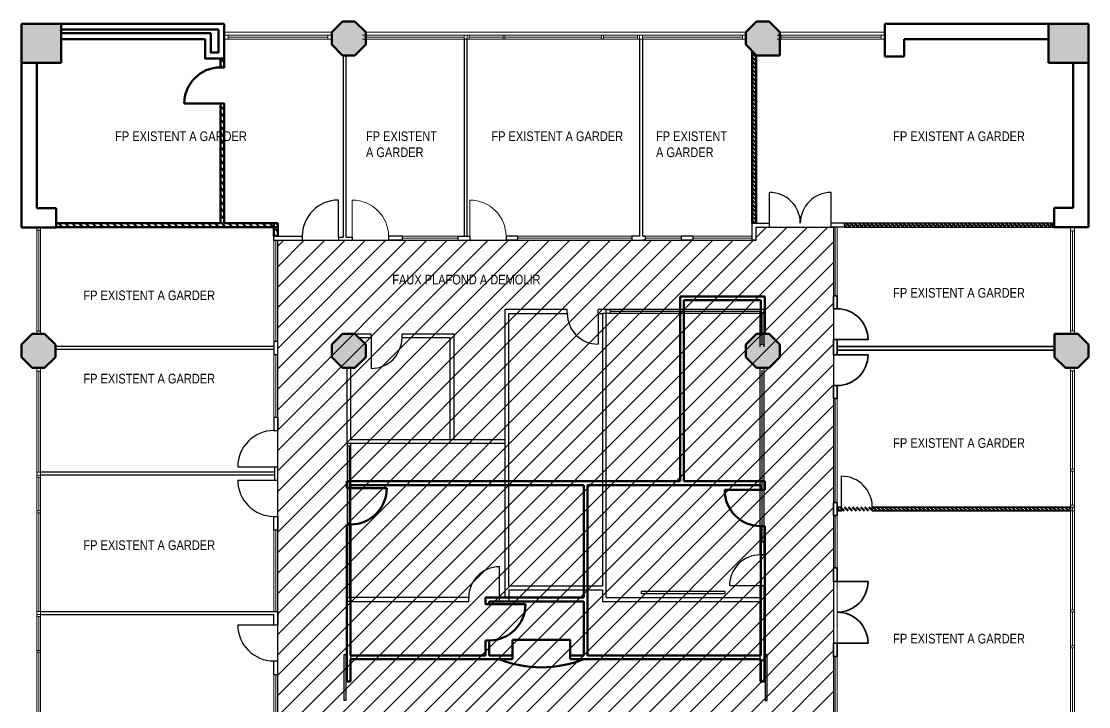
# Model space of a CAD drawing. Header units: millimetres. Extents: x 253 to 682, y -1208 to -847.
# Drawn here: x 324.19 to 351.91, y -953.83 to -936.04 of the extents above; entities that cross this region are included whole.
import ezdxf

# ---------------------------------------------------------------- set-up
doc = ezdxf.new("R2010")
doc.units = ezdxf.units.MM
doc.header["$LTSCALE"] = 10
doc.header["$MEASUREMENT"] = 0
doc.layers.add('a construire', color=7, linetype='Continuous', true_color=0xe60000)
doc.layers.add('a demolir', color=7, linetype='Continuous', true_color=0xfcb91d)
for name, color, linetype, lineweight in [('faux  plafond', 143, 'Continuous', 9), ('men-porte', 30, 'Continuous', 5), ('Men_porte', 30, 'Continuous', 5), ('MUR', 5, 'Continuous', 50)]:
    doc.layers.add(name, color=color, linetype=linetype, lineweight=lineweight)
doc.layers.add('hachures++', color=7, linetype='Continuous', lineweight=5, true_color=0xa8a8a8)
doc.styles.add('nouveau cartouche', font='ARIALN.TTF')
pattern_1 = [(315, (290704.83289, 332835.75672), (0.053033008589, 0.053033008589), [])]
pattern_2 = [(315, (332835.75672, -290754.83289), (0.08838834765, 0.08838834765), [])]

msp = doc.modelspace()

# ---------------------------------------------------------------- hatches: boundary and pattern name
at = {"layer": 'a demolir', "lineweight": 50, "ltscale": 3}
h = msp.add_hatch(dxfattribs=at)
h.set_pattern_fill('ANSI31', color=256, scale=0.6, angle=-90)
h.set_pattern_definition([(315, (332835.53172, -290754.83289), (0.053033008589, 0.053033008589), [])])
edge = h.paths.add_edge_path()
edge.add_line((343.174, -936.814), (343.174, -941.282))
edge.add_line((343.174, -941.282), (343.274, -941.282))
edge.add_line((343.274, -941.282), (343.274, -936.926))
h = msp.add_hatch(dxfattribs=at)
h.set_pattern_fill('ANSI31', color=256, angle=-90)
h.set_pattern_definition(pattern_2)
h.paths.add_polyline_path([(329.462, -937.002), (329.462, -937.238), (329.362, -937.238), (329.362, -937.002)])
h = msp.add_hatch(dxfattribs=at)
h.set_pattern_fill('ANSI31', color=256, angle=-90)
h.set_pattern_definition(pattern_2)
edge = h.paths.add_edge_path()
edge.add_line((325.092, -941.382), (330.752, -941.382))
edge.add_line((330.752, -941.382), (330.752, -941.622))
edge.add_line((330.752, -941.622), (330.852, -941.622))
edge.add_line((330.852, -941.622), (330.852, -941.282))
edge.add_line((330.852, -941.282), (329.462, -941.282))
edge.add_line((329.462, -941.282), (329.462, -938.178))
edge.add_line((329.462, -938.178), (329.362, -938.178))
edge.add_line((329.362, -938.178), (329.362, -941.282))
edge.add_line((329.362, -941.282), (325.092, -941.282))
h = msp.add_hatch(dxfattribs=at)
h.set_pattern_fill('ANSI31', color=256, scale=0.6, angle=270)
h.set_pattern_definition(pattern_1)
h.paths.add_polyline_path([(351.012, -941.382), (351.012, -941.282), (345.573, -941.282), (345.573, -941.382)])
at = {"layer": 'a demolir', "ltscale": 0.02}
h = msp.add_hatch(dxfattribs=at)
h.set_pattern_fill('ANSI31', color=256, scale=3)
h.set_pattern_definition([(45, (290654.8329, 332835.75672), (-0.26516504294, 0.26516504294), [])])
h.paths.add_polyline_path([(330.852, -941.722), (343.273, -941.722), (343.273, -941.382), (345.282, -941.382), (345.282, -962.128), (343.932, -962.128), (343.932, -954.955), (343.343, -954.955), (343.096, -955.202), (333.107, -955.202), (332.867, -954.955), (332.252, -954.955), (332.252, -962.128), (330.852, -962.128)])
at = {"layer": 'a demolir', "lineweight": 50, "ltscale": 3}
h = msp.add_hatch(dxfattribs=at)
h.set_pattern_fill('ANSI31', color=256, scale=0.6, angle=270)
h.set_pattern_definition(pattern_1)
edge = h.paths.add_edge_path()
edge.add_line((351.442, -948.652), (345.382, -948.652))
edge.add_line((345.382, -948.652), (345.382, -948.752))
edge.add_line((345.382, -948.752), (351.442, -948.752))
at = {"layer": 'hachures++'}
h = msp.add_hatch(color=256, dxfattribs=at)
h.dxf.hatch_style = 1
h.paths.add_polyline_path([(324.192, -936.102), (324.192, -937.122), (325.222, -937.122), (325.222, -936.102)])
h = msp.add_hatch(color=256, dxfattribs=at)
h.dxf.hatch_style = 1
h.paths.add_polyline_path([(333.137, -936.321), (332.857, -936.041), (332.532, -936.041), (332.252, -936.321), (332.252, -936.646), (332.532, -936.926), (332.857, -936.926), (333.137, -936.646)])
h = msp.add_hatch(color=256, dxfattribs=at)
h.dxf.hatch_style = 1
h.paths.add_polyline_path([(343.892, -936.321), (343.612, -936.041), (343.287, -936.041), (343.007, -936.321), (343.007, -936.646), (343.287, -936.926), (343.612, -936.926), (343.892, -936.926)])
h = msp.add_hatch(color=256, dxfattribs=at)
h.dxf.hatch_style = 1
h.paths.add_polyline_path([(351.912, -937.122), (351.912, -936.102), (350.872, -936.102), (350.872, -937.122)])
h = msp.add_hatch(color=256, dxfattribs=at)
h.dxf.hatch_style = 1
h.paths.add_polyline_path([(325.077, -944.432), (324.797, -944.152), (324.472, -944.152), (324.192, -944.432), (324.192, -944.757), (324.472, -945.037), (324.797, -945.037), (325.077, -944.757)])
h = msp.add_hatch(color=256, dxfattribs=at)
h.dxf.hatch_style = 1
h.paths.add_polyline_path([(333.137, -944.432), (332.857, -944.152), (332.532, -944.152), (332.252, -944.432), (332.252, -944.757), (332.532, -945.037), (332.857, -945.037), (333.137, -944.757)])
h = msp.add_hatch(color=256, dxfattribs=at)
h.dxf.hatch_style = 1
h.paths.add_polyline_path([(343.892, -944.432), (343.612, -944.152), (343.287, -944.152), (343.007, -944.432), (343.007, -944.757), (343.287, -945.037), (343.612, -945.037), (343.892, -944.757)])
h = msp.add_hatch(color=256, dxfattribs=at)
h.dxf.hatch_style = 1
h.paths.add_polyline_path([(351.912, -944.432), (351.632, -944.152), (351.307, -944.152), (351.027, -944.152), (351.027, -944.757), (351.307, -945.037), (351.632, -945.037), (351.912, -944.757)])

# ---------------------------------------------------------------- linework, layer by layer
at = {"layer": 'a construire', "ltscale": 2}
for p, q in [((343.482, -943.522), (339.382, -943.522)), ((343.382, -944.492), (343.382, -943.522)), ((343.482, -944.492), (343.482, -943.522)), ((343.482, -943.622), (339.382, -943.622)), ((343.382, -949.804), (343.382, -945.037)), ((343.432, -949.554), (343.432, -945.094)), ((343.482, -949.804), (343.482, -945.037)), ((332.752, -951.002), (332.752, -947.002)), ((336.61, -951.002), (336.61, -950.202))]:
    msp.add_line(p, q, dxfattribs=at)
at = {"layer": 'a construire', "lineweight": 30, "ltscale": 2}
for p, q in [((336.852, -950.702), (336.852, -943.622)), ((336.852, -943.622), (338.37, -943.622)), ((339.17, -943.622), (339.282, -943.622)), ((339.282, -943.622), (339.282, -950.702)), ((332.857, -944.152), (333.279, -944.152)), ((332.957, -944.252), (333.279, -944.252)), ((334.079, -944.152), (335.422, -944.152)), ((334.079, -944.252), (335.322, -944.252)), ((335.322, -944.252), (335.322, -946.902)), ((335.422, -944.152), (335.422, -946.902)), ((339.282, -950.702), (336.852, -950.702)), ((335.81, -951.002), (332.752, -951.002)), ((336.852, -950.802), (339.282, -950.802)), ((336.852, -950.802), (336.852, -951.102)), ((339.282, -950.802), (339.282, -951.102)), ((339.382, -951.002), (343.382, -951.002)), ((332.752, -951.102), (335.81, -951.102)), ((336.61, -951.102), (336.852, -951.102)), ((339.282, -951.102), (343.382, -951.102))]:
    msp.add_line(p, q, dxfattribs=at)
at = {"layer": 'a construire', "lineweight": 35, "ltscale": 2}
for p, q in [((345.382, -948.652), (345.493, -948.652)), ((346.293, -948.652), (351.442, -948.652)), ((346.293, -948.752), (351.442, -948.752))]:
    msp.add_line(p, q, dxfattribs=at)
at = {"layer": 'a construire', "lineweight": 30, "ltscale": 3}
for p, q in [((343.382, -953.178), (343.382, -951.002)), ((343.482, -953.178), (343.482, -951.002)), ((332.652, -953.178), (332.652, -951.102)), ((332.752, -953.178), (332.752, -951.102)), ((332.752, -953.178), (332.652, -953.178)), ((343.382, -953.178), (343.482, -953.178))]:
    msp.add_line(p, q, dxfattribs=at)
at = {"layer": 'a construire', "lineweight": 30, "ltscale": 2}
msp.add_lwpolyline([(345.573, -941.382), (351.012, -941.382), (351.012, -941.282), (345.573, -941.282)], close=True, dxfattribs=at)
for points in [[(338.37, -943.522), (336.752, -943.522), (336.752, -951.002), (336.61, -951.002)], [(338.37, -943.622), (338.37, -943.522)], [(339.17, -943.622), (339.17, -943.522)], [(339.382, -951.002), (339.382, -943.522), (339.17, -943.522)], [(339.382, -943.622), (339.282, -943.622)], [(333.279, -944.252), (333.279, -944.152)], [(334.079, -944.252), (334.079, -944.152)], [(336.752, -947.002), (332.652, -947.002), (332.652, -945.037)], [(336.752, -946.902), (332.752, -946.902), (332.752, -945.037)], [(335.81, -951.102), (335.81, -951.002)], [(336.61, -951.102), (336.61, -951.002)]]:
    msp.add_lwpolyline(points, dxfattribs=at)
at = {"layer": 'a construire', "ltscale": 2}
for points in [[(339.382, -943.622), (339.382, -943.522), (339.482, -943.522), (339.482, -943.622)], [(340.292, -950.847), (340.292, -950.896), (342.472, -950.896), (342.472, -950.847)], [(332.622, -952.478), (332.622, -953.678), (332.572, -953.678), (332.572, -952.478)], [(343.512, -952.478), (343.512, -953.678), (343.562, -953.678), (343.562, -952.478)]]:
    msp.add_lwpolyline(points, close=True, dxfattribs=at)
for points in [[(343.382, -943.572), (339.482, -943.572)], [(339.17, -943.622), (339.17, -944.422)], [(343.432, -944.428), (343.432, -943.622)], [(333.279, -944.252), (333.279, -945.052)], [(332.652, -947.002), (332.652, -951.002)], [(332.702, -947.059), (332.702, -951.002)], [(345.493, -948.652), (345.493, -947.852)], [(343.382, -950.694), (342.582, -950.694)]]:
    msp.add_lwpolyline(points, dxfattribs=at)
at = {"layer": 'a construire', "ltscale": 3}
msp.add_lwpolyline([(332.652, -947.059), (332.752, -947.059)], dxfattribs=at)
at = {"layer": 'a construire', "lineweight": 35, "ltscale": 2}
msp.add_lwpolyline([(345.382, -948.752), (345.493, -948.752), (345.493, -948.652), (345.382, -948.652)], close=True, dxfattribs=at)
for points in [[(346.293, -948.652), (346.293, -948.752)], [(351.442, -948.652), (351.442, -948.752)], [(343.382, -949.554), (343.482, -949.554)], [(343.382, -949.554), (343.382, -949.894)], [(343.482, -949.554), (343.482, -949.894)], [(343.382, -949.894), (343.482, -949.894)], [(343.382, -950.694), (343.482, -950.694)], [(343.382, -950.694), (343.482, -950.694)], [(343.382, -951.002), (343.382, -950.694)], [(343.482, -950.694), (343.482, -951.002)]]:
    msp.add_lwpolyline(points, dxfattribs=at)
at = {"layer": 'a construire', "ltscale": 3}
msp.add_lwpolyline([(332.752, -951.002), (332.752, -951.102), (332.652, -951.102), (332.652, -951.002)], close=True, dxfattribs=at)
at = {"layer": 'a construire', "ltscale": 2}
for centre, start, end in [((339.17, -943.622), 180, 270), ((333.279, -944.252), 270, 0), ((345.493, -948.652), 0, 90), ((343.382, -950.694), 90, 180), ((336.61, -951.002), 90, 180)]:
    msp.add_arc(centre, 0.8, start, end, dxfattribs=at)
at = {"layer": 'a demolir', "lineweight": 50, "ltscale": 3}
for p, q in [((328.422, -938.178), (329.362, -938.178)), ((341.299, -947.982), (341.299, -943.182)), ((341.299, -943.182), (343.499, -943.182)), ((343.399, -943.282), (341.399, -943.282)), ((341.399, -943.282), (341.399, -947.982)), ((343.399, -944.152), (343.399, -943.282)), ((343.499, -943.182), (343.499, -944.152)), ((332.643, -947.982), (341.299, -947.982)), ((332.643, -948.162), (332.643, -947.982)), ((341.399, -947.982), (343.499, -947.982)), ((343.499, -947.982), (343.499, -948.082)), ((332.743, -948.162), (332.643, -948.162)), ((332.743, -948.082), (338.799, -948.082)), ((332.743, -948.162), (332.743, -948.082)), ((332.743, -948.162), (333.683, -948.162)), ((338.799, -951.002), (338.799, -948.082)), ((338.899, -948.082), (341.299, -948.082)), ((338.899, -952.502), (338.899, -948.082)), ((343.399, -948.082), (341.299, -948.082)), ((343.499, -948.208), (342.459, -948.208)), ((343.399, -948.208), (343.399, -948.082)), ((343.499, -948.208), (343.499, -948.082)), ((332.643, -953.178), (332.643, -949.102)), ((332.743, -949.102), (332.643, -949.102)), ((332.743, -952.502), (332.743, -949.102)), ((343.399, -952.502), (343.399, -949.148)), ((343.399, -949.148), (343.499, -949.148)), ((343.499, -953.178), (343.499, -949.148)), ((336.243, -951.002), (338.799, -951.002)), ((336.243, -951.175), (336.243, -951.002)), ((336.343, -951.175), (336.243, -951.175)), ((336.343, -951.102), (338.799, -951.102)), ((336.343, -951.175), (336.343, -951.102)), ((336.343, -951.175), (337.283, -951.175)), ((338.799, -952.502), (338.799, -951.102)), ((336.243, -952.502), (336.243, -952.115)), ((336.343, -952.115), (336.243, -952.115)), ((336.343, -952.502), (336.343, -952.115)), ((336.949, -952.102), (336.949, -952.602)), ((338.449, -952.102), (336.949, -952.102)), ((338.449, -952.602), (338.449, -952.102)), ((332.743, -952.502), (336.243, -952.502)), ((332.743, -952.602), (336.949, -952.602)), ((332.743, -953.178), (332.743, -952.602)), ((336.343, -952.502), (336.949, -952.502)), ((336.599, -952.602), (336.949, -952.602)), ((338.449, -952.502), (338.799, -952.502)), ((338.449, -952.602), (343.399, -952.602)), ((338.899, -952.502), (343.399, -952.502)), ((343.399, -953.178), (343.399, -952.602)), ((332.643, -953.178), (332.743, -953.178)), ((343.399, -953.178), (343.499, -953.178))]:
    msp.add_line(p, q, dxfattribs=at)
for points in [[(343.174, -936.814), (343.174, -941.282)], [(343.274, -941.282), (343.274, -936.926)], [(329.462, -941.282), (329.462, -938.178), (329.362, -938.178), (329.362, -941.282)], [(325.092, -941.282), (329.362, -941.282)], [(329.462, -941.282), (330.852, -941.282), (330.852, -941.382), (325.092, -941.382)], [(330.752, -941.622), (330.752, -941.282), (330.852, -941.282), (330.852, -941.622)]]:
    msp.add_lwpolyline(points, dxfattribs=at)
msp.add_lwpolyline([(329.462, -937.002), (329.462, -937.238), (329.362, -937.238), (329.362, -937.002)], close=True, dxfattribs=at)
at = {"layer": 'a demolir', "ltscale": 0.02}
msp.add_lwpolyline([(330.852, -941.722), (343.273, -941.722), (343.273, -941.382), (345.282, -941.382), (345.282, -962.128), (343.932, -962.128), (343.932, -954.955), (343.343, -954.955), (343.096, -955.202), (333.107, -955.202), (332.867, -954.955), (332.252, -954.955), (332.252, -962.128), (330.852, -962.128)], close=True, dxfattribs=at)
at = {"layer": 'a demolir', "lineweight": 50, "ltscale": 3}
for centre, radius, start, end in [((329.362, -938.178), 0.94, 90, 180), ((332.743, -948.162), 0.94, 270, 0), ((343.399, -948.208), 0.94, 180, 270), ((336.343, -951.175), 0.94, 270, 0), ((337.699, -949.857), 2.956, 248.1572, 291.8428)]:
    msp.add_arc(centre, radius, start, end, dxfattribs=at)
at = {"layer": 'faux  plafond', "lineweight": 30, "ltscale": 2}
msp.add_line((345.382, -948.752), (345.493, -948.752), dxfattribs=at)
msp.add_lwpolyline([(345.493, -948.652), (345.493, -948.752)], dxfattribs=at)
at = {"layer": 'hachures++', "ltscale": 3}
for points in [[(345.282, -945.496), (345.282, -944.696)], [(345.382, -952.182), (345.382, -950.582)]]:
    msp.add_lwpolyline(points, dxfattribs=at)
at = {"layer": 'men-porte', "lineweight": 30, "ltscale": 3}
for p, q in [((335.692, -936.502), (335.692, -941.622)), ((335.772, -941.622), (335.772, -936.502)), ((340.242, -936.502), (340.242, -941.622)), ((340.322, -936.502), (340.322, -941.622)), ((332.552, -936.926), (332.552, -941.642)), ((332.632, -941.642), (332.632, -936.926)), ((343.623, -941.282), (343.623, -940.482)), ((345.223, -941.382), (345.223, -940.482)), ((332.425, -941.642), (332.425, -940.682)), ((343.623, -941.382), (343.623, -941.282)), ((345.573, -941.382), (345.573, -941.282)), ((330.752, -941.622), (331.485, -941.622)), ((335.54, -941.622), (335.84, -941.622)), ((335.54, -941.722), (335.54, -941.622)), ((336.78, -941.622), (336.78, -941.722)), ((337.08, -941.622), (337.08, -941.722)), ((341.33, -941.622), (341.33, -941.722)), ((341.63, -941.622), (341.63, -941.722)), ((330.752, -941.722), (331.485, -941.722)), ((335.772, -941.722), (335.84, -941.722)), ((330.752, -946.314), (330.852, -946.314)), ((330.752, -946.664), (330.852, -946.664)), ((329.812, -947.604), (330.852, -947.604)), ((330.772, -947.954), (330.772, -947.604)), ((330.852, -947.954), (330.852, -947.604)), ((329.812, -947.954), (330.852, -947.954)), ((330.752, -948.894), (330.852, -948.894)), ((330.752, -949.244), (330.852, -949.244)), ((324.692, -951.362), (330.852, -951.362)), ((324.692, -951.442), (330.752, -951.442)), ((330.752, -951.708), (330.752, -951.442)), ((329.812, -951.708), (330.852, -951.708)), ((330.752, -952.648), (330.852, -952.648)), ((330.752, -952.998), (330.852, -952.998))]:
    msp.add_line(p, q, dxfattribs=at)
at = {"layer": 'men-porte', "ltscale": 3}
for p, q in [((330.802, -944.344), (330.802, -941.722)), ((330.852, -944.344), (330.852, -941.722))]:
    msp.add_line(p, q, dxfattribs=at)
for points in [[(332.252, -936.321), (329.462, -936.321)], [(343.007, -936.321), (333.137, -936.321)], [(335.692, -936.502), (335.692, -936.402)], [(335.772, -936.502), (335.772, -936.402)], [(339.262, -936.502), (339.262, -936.402)], [(350.965, -941.282), (350.965, -941.382)], [(324.592, -944.152), (324.592, -941.392)], [(324.642, -944.086), (324.642, -941.462)], [(324.692, -944.152), (324.692, -941.392)], [(324.592, -947.742), (324.592, -954.955)], [(324.692, -947.742), (324.692, -954.955)], [(324.692, -951.362), (324.592, -951.362)]]:
    msp.add_lwpolyline(points, dxfattribs=at)
at = {"layer": 'men-porte', "lineweight": 30, "ltscale": 3}
for points in [[(335.772, -936.502), (335.692, -936.502)], [(343.173, -941.722), (343.173, -941.282), (343.623, -941.282)], [(345.573, -941.282), (345.223, -941.282)], [(330.752, -941.722), (330.752, -941.622)], [(331.485, -941.622), (331.485, -941.722)], [(332.425, -941.642), (332.552, -941.642)], [(332.425, -941.642), (332.425, -941.722)], [(332.632, -941.642), (332.788, -941.642)], [(332.788, -941.642), (332.788, -941.722)], [(333.728, -941.622), (333.728, -941.722)], [(334.078, -941.622), (333.728, -941.622)], [(334.078, -941.622), (334.078, -941.722)], [(335.84, -941.622), (335.84, -941.722)], [(337.08, -941.622), (336.78, -941.622)], [(340.242, -941.622), (340.05, -941.622), (340.05, -941.722), (340.322, -941.722)], [(340.39, -941.622), (340.322, -941.622)], [(340.39, -941.622), (340.39, -941.722), (340.322, -941.722)], [(341.63, -941.622), (341.33, -941.622)], [(343.273, -941.722), (343.273, -941.382), (343.623, -941.382)], [(345.573, -941.382), (345.223, -941.382)], [(332.425, -941.722), (332.788, -941.722)], [(334.078, -941.722), (333.728, -941.722)], [(335.54, -941.722), (335.772, -941.722)], [(337.08, -941.722), (336.78, -941.722)], [(341.63, -941.722), (341.33, -941.722)], [(343.273, -941.722), (343.173, -941.722)], [(330.752, -944.344), (330.852, -944.344)], [(330.752, -944.344), (330.752, -944.694)], [(330.852, -944.694), (330.852, -944.344)], [(330.752, -944.482), (325.077, -944.482)], [(330.752, -944.562), (325.077, -944.562)], [(330.752, -944.694), (330.852, -944.694)], [(330.752, -946.314), (330.752, -946.664)], [(330.852, -946.314), (330.852, -946.664)], [(330.772, -947.742), (324.692, -947.742)], [(330.772, -947.822), (324.692, -947.822)], [(330.752, -949.244), (330.752, -948.894)], [(330.852, -948.894), (330.852, -949.244)], [(330.852, -951.362), (330.852, -951.708)], [(330.752, -952.998), (330.752, -952.648)], [(330.852, -952.998), (330.852, -952.648)]]:
    msp.add_lwpolyline(points, dxfattribs=at)
at = {"layer": 'men-porte', "ltscale": 3}
msp.add_lwpolyline([(340.322, -936.502), (340.322, -936.402), (340.242, -936.402), (340.242, -936.502)], close=True, dxfattribs=at)
at = {"layer": 'men-porte', "lineweight": 30, "ltscale": 3}
for centre, radius, start, end in [((343.623, -941.282), 0.8, 360, 90), ((345.223, -941.282), 0.8, 90, 180), ((332.425, -941.622), 0.94, 90, 180), ((330.752, -947.604), 0.94, 90, 180), ((330.752, -947.954), 0.94, 180, 270), ((330.752, -951.708), 0.94, 180, 270)]:
    msp.add_arc(centre, radius, start, end, dxfattribs=at)
at = {"layer": 'Men_porte'}
for p, q in [((329.462, -936.402), (332.252, -936.402)), ((329.462, -936.502), (332.252, -936.502)), ((329.562, -936.452), (332.152, -936.452)), ((333.052, -936.402), (343.007, -936.402)), ((333.052, -936.502), (335.692, -936.502)), ((333.152, -936.452), (335.692, -936.452)), ((335.772, -936.502), (340.242, -936.502)), ((336.702, -936.452), (335.822, -936.452)), ((336.702, -936.452), (336.289, -936.452)), ((336.752, -936.452), (339.262, -936.452)), ((340.192, -936.452), (339.312, -936.452)), ((340.192, -936.452), (339.779, -936.452)), ((340.322, -936.452), (342.922, -936.452)), ((340.322, -936.502), (343.007, -936.502)), ((343.822, -936.402), (346.622, -936.402)), ((343.822, -936.502), (346.622, -936.502)), ((343.922, -936.452), (346.522, -936.452)), ((351.442, -941.382), (351.442, -944.172)), ((351.492, -941.482), (351.492, -944.072)), ((351.542, -941.382), (351.542, -944.172)), ((324.592, -945.037), (324.592, -947.742)), ((324.642, -945.123), (324.642, -947.742)), ((324.692, -945.037), (324.692, -947.742)), ((351.442, -945.012), (351.442, -948.652)), ((351.492, -945.112), (351.492, -947.672)), ((351.542, -945.012), (351.542, -948.552)), ((351.492, -947.722), (351.492, -948.602)), ((324.642, -947.872), (324.642, -948.284)), ((324.642, -947.872), (324.642, -948.752)), ((351.542, -948.552), (351.542, -954.972)), ((324.642, -948.802), (324.642, -951.362)), ((351.442, -948.652), (351.442, -954.972)), ((351.492, -948.652), (351.492, -951.322)), ((324.642, -951.492), (324.642, -951.904)), ((324.642, -951.492), (324.642, -952.372)), ((351.492, -951.372), (351.492, -952.252)), ((324.642, -952.422), (324.642, -954.872)), ((351.492, -952.302), (351.492, -954.892))]:
    msp.add_line(p, q, dxfattribs=at)
at = {"layer": 'Men_porte', "ltscale": 2}
for p, q in [((329.562, -936.502), (329.562, -936.402)), ((332.152, -936.502), (332.152, -936.402)), ((333.152, -936.502), (333.152, -936.402)), ((342.922, -936.502), (342.922, -936.402)), ((343.922, -936.502), (343.922, -936.402)), ((346.522, -936.502), (346.522, -936.402)), ((332.788, -941.642), (332.788, -940.682)), ((335.84, -941.622), (335.84, -940.682)), ((345.573, -941.282), (351.012, -941.282)), ((345.573, -941.332), (350.965, -941.332)), ((324.592, -941.462), (324.692, -941.462)), ((334.078, -941.622), (335.54, -941.622)), ((337.08, -941.622), (340.05, -941.622)), ((341.63, -941.622), (343.173, -941.622)), ((345.282, -943.165), (345.282, -941.382)), ((345.332, -943.165), (345.332, -941.382)), ((345.382, -943.165), (345.382, -941.382)), ((345.573, -941.382), (351.012, -941.382)), ((351.442, -941.482), (351.542, -941.482)), ((330.752, -944.344), (330.752, -941.722)), ((334.078, -941.672), (335.54, -941.672)), ((334.078, -941.722), (335.54, -941.722)), ((337.08, -941.672), (340.05, -941.672)), ((337.08, -941.722), (340.05, -941.722)), ((341.63, -941.672), (343.173, -941.672)), ((341.63, -941.672), (343.173, -941.672)), ((341.63, -941.722), (343.173, -941.722)), ((324.592, -944.086), (324.692, -944.086)), ((351.442, -944.072), (351.542, -944.072)), ((330.752, -946.393), (330.752, -944.694)), ((330.802, -946.314), (330.802, -944.694)), ((330.852, -946.393), (330.852, -944.694)), ((324.592, -945.123), (324.692, -945.123)), ((351.442, -945.112), (351.542, -945.112)), ((345.282, -948.532), (345.282, -945.836)), ((345.332, -948.532), (345.332, -945.836)), ((345.382, -948.532), (345.382, -945.836)), ((345.282, -950.232), (345.282, -948.872)), ((345.332, -950.232), (345.332, -948.872)), ((345.382, -950.232), (345.382, -948.872)), ((330.752, -951.362), (330.752, -949.244)), ((330.802, -951.362), (330.802, -949.244)), ((330.852, -951.362), (330.852, -949.244)), ((345.282, -955.092), (345.282, -952.532)), ((345.332, -955.092), (345.332, -952.532)), ((345.382, -955.092), (345.382, -952.532)), ((330.752, -955.442), (330.752, -952.998)), ((330.802, -955.399), (330.802, -952.998)), ((330.852, -955.442), (330.852, -952.998))]:
    msp.add_line(p, q, dxfattribs=at)
at = {"layer": 'Men_porte', "lineweight": 35, "ltscale": 2}
for p, q in [((345.282, -944.696), (345.282, -944.305)), ((345.382, -944.582), (345.382, -944.305)), ((345.382, -944.305), (346.182, -944.305)), ((345.382, -944.482), (351.027, -944.482)), ((345.382, -944.582), (351.027, -944.582)), ((345.382, -944.696), (345.382, -944.582)), ((345.382, -944.696), (346.182, -944.696)), ((345.382, -945.496), (345.282, -945.496)), ((345.382, -945.836), (345.282, -945.836)), ((345.282, -948.532), (345.382, -948.532)), ((345.282, -948.872), (345.382, -948.872)), ((345.382, -950.232), (345.282, -950.232)), ((345.382, -950.582), (345.282, -950.582)), ((345.382, -950.582), (346.182, -950.582)), ((345.382, -952.182), (345.282, -952.182)), ((345.382, -952.182), (346.182, -952.182)), ((345.382, -952.532), (345.282, -952.532))]:
    msp.add_line(p, q, dxfattribs=at)
at = {"layer": 'Men_porte'}
for points in [[(343.892, -936.321), (346.622, -936.321)], [(335.772, -936.402), (335.772, -936.502)], [(335.822, -936.402), (335.822, -936.502)], [(336.702, -936.402), (336.702, -936.502)], [(336.752, -936.402), (336.752, -936.502)], [(339.262, -936.402), (339.262, -936.502)], [(339.312, -936.402), (339.312, -936.502)], [(340.192, -936.402), (340.192, -936.502)], [(340.242, -936.402), (340.242, -936.502)], [(324.592, -947.742), (324.692, -947.742)], [(351.442, -947.672), (351.542, -947.672)], [(351.442, -947.722), (351.542, -947.722)], [(324.592, -947.822), (324.692, -947.822)], [(324.592, -947.872), (324.692, -947.872)], [(324.592, -948.752), (324.692, -948.752)], [(324.592, -948.802), (324.692, -948.802)], [(351.442, -948.602), (351.542, -948.602)], [(351.442, -948.652), (351.542, -948.652)], [(351.442, -948.652), (351.542, -948.652)], [(351.442, -948.752), (351.542, -948.752)], [(351.442, -951.322), (351.542, -951.322)], [(324.592, -951.442), (324.692, -951.442)], [(324.592, -951.492), (324.692, -951.492)], [(351.442, -951.372), (351.542, -951.372)], [(324.592, -952.372), (324.692, -952.372)], [(324.592, -952.422), (324.692, -952.422)], [(351.442, -952.252), (351.542, -952.252)], [(351.442, -952.302), (351.542, -952.302)]]:
    msp.add_lwpolyline(points, dxfattribs=at)
at = {"layer": 'Men_porte', "ltscale": 2}
for points in [[(340.39, -941.622), (341.33, -941.622)], [(340.39, -941.672), (341.33, -941.672)], [(340.39, -941.722), (341.33, -941.722)], [(343.382, -944.428), (343.482, -944.428)]]:
    msp.add_lwpolyline(points, dxfattribs=at)
at = {"layer": 'Men_porte', "lineweight": 35, "ltscale": 2}
for points in [[(345.382, -943.165), (345.282, -943.165)], [(345.282, -943.505), (345.282, -943.165)], [(345.382, -943.165), (345.382, -943.505)], [(345.382, -943.505), (345.282, -943.505)], [(345.382, -944.305), (345.282, -944.305)], [(345.382, -944.696), (345.282, -944.696)], [(345.282, -945.496), (345.282, -945.836)], [(345.382, -945.836), (345.382, -945.496)], [(345.282, -948.532), (345.282, -948.872)], [(345.382, -948.532), (345.382, -948.872)], [(345.282, -950.232), (345.282, -950.582)], [(345.382, -950.232), (345.382, -950.582)], [(345.282, -952.182), (345.282, -952.532)], [(345.382, -952.532), (345.382, -952.182)]]:
    msp.add_lwpolyline(points, dxfattribs=at)
at = {"layer": 'Men_porte', "ltscale": 2}
for centre in [(332.788, -941.622), (335.84, -941.622)]:
    msp.add_arc(centre, 0.94, 0, 90, dxfattribs=at)
at = {"layer": 'Men_porte', "lineweight": 35, "ltscale": 2}
for centre, start, end in [((345.382, -944.305), 0, 90), ((345.382, -944.696), 270, 360), ((345.382, -950.582), 270, 360), ((345.382, -952.182), 360, 90)]:
    msp.add_arc(centre, 0.8, start, end, dxfattribs=at)
at = {"layer": 'MUR', "ltscale": 2}
for p, q in [((324.192, -941.392), (324.192, -936.102)), ((329.462, -936.102), (324.192, -936.102)), ((325.222, -937.122), (325.222, -936.102)), ((329.462, -936.502), (329.462, -936.102)), ((332.532, -936.041), (332.252, -936.321)), ((332.857, -936.041), (332.532, -936.041)), ((333.137, -936.321), (332.857, -936.041)), ((343.287, -936.041), (343.007, -936.321)), ((343.612, -936.041), (343.287, -936.041)), ((343.892, -936.321), (343.612, -936.041)), ((351.912, -936.102), (346.622, -936.102)), ((346.622, -936.102), (346.622, -936.952)), ((350.872, -937.122), (350.872, -936.102)), ((351.912, -941.382), (351.912, -936.102)), ((329.312, -936.252), (325.222, -936.252)), ((329.112, -936.352), (325.222, -936.352)), ((332.252, -936.646), (332.252, -936.321)), ((343.007, -936.321), (343.007, -936.646)), ((343.892, -936.926), (343.892, -936.321)), ((328.962, -936.502), (325.222, -936.502)), ((332.857, -936.926), (333.137, -936.646)), ((343.007, -936.646), (343.287, -936.926)), ((350.872, -936.502), (347.122, -936.502)), ((347.122, -936.952), (347.122, -936.502)), ((332.857, -936.926), (332.532, -936.926)), ((343.612, -936.926), (343.287, -936.926)), ((343.612, -936.926), (343.892, -936.926)), ((325.222, -937.122), (324.192, -937.122)), ((324.592, -940.892), (324.592, -937.122)), ((346.622, -936.952), (347.122, -936.952)), ((351.912, -937.122), (350.872, -937.122)), ((351.512, -940.882), (351.512, -937.122)), ((325.092, -940.892), (324.592, -940.892)), ((351.512, -940.882), (351.012, -940.882)), ((351.912, -941.382), (351.012, -941.382)), ((324.472, -944.152), (324.192, -944.432)), ((324.797, -944.152), (324.472, -944.152)), ((325.077, -944.432), (324.797, -944.152)), ((332.532, -944.152), (332.252, -944.432)), ((332.857, -944.152), (332.532, -944.152)), ((333.137, -944.432), (332.857, -944.152)), ((343.287, -944.152), (343.007, -944.432)), ((343.287, -944.152), (343.007, -944.432)), ((343.612, -944.152), (343.287, -944.152)), ((343.612, -944.152), (343.287, -944.152)), ((343.892, -944.432), (343.612, -944.152)), ((343.892, -944.432), (343.612, -944.152)), ((351.027, -944.152), (351.027, -944.757)), ((351.632, -944.152), (351.027, -944.152)), ((351.912, -944.432), (351.632, -944.152)), ((324.192, -944.757), (324.192, -944.432)), ((332.252, -944.757), (332.252, -944.432)), ((343.007, -944.432), (343.007, -944.757)), ((343.892, -944.757), (343.892, -944.432)), ((351.912, -944.757), (351.912, -944.432)), ((324.797, -945.037), (325.077, -944.757)), ((332.857, -945.037), (333.137, -944.757)), ((343.007, -944.757), (343.287, -945.037)), ((343.612, -945.037), (343.892, -944.757)), ((351.027, -944.757), (351.307, -945.037)), ((351.632, -945.037), (351.912, -944.757)), ((324.797, -945.037), (324.472, -945.037)), ((332.857, -945.037), (332.532, -945.037)), ((343.612, -945.037), (343.287, -945.037)), ((351.632, -945.037), (351.307, -945.037))]:
    msp.add_line(p, q, dxfattribs=at)
at = {"layer": 'MUR'}
for p, q in [((333.137, -936.321), (333.137, -936.646)), ((332.532, -936.926), (332.252, -936.646)), ((325.077, -944.432), (325.077, -944.757)), ((333.137, -944.432), (333.137, -944.757)), ((324.472, -945.037), (324.192, -944.757)), ((332.532, -945.037), (332.252, -944.757))]:
    msp.add_line(p, q, dxfattribs=at)
at = {"layer": 'MUR', "ltscale": 2}
for points in [[(329.112, -936.352), (329.112, -936.852), (329.312, -936.852), (329.312, -936.252)], [(328.962, -936.502), (328.962, -937.002), (329.462, -937.002), (329.462, -936.502)], [(324.192, -941.392), (325.092, -941.392), (325.092, -940.892)], [(351.012, -941.382), (351.012, -940.882)]]:
    msp.add_lwpolyline(points, dxfattribs=at)

# ---------------------------------------------------------------- texts
at = {"style": 'nouveau cartouche'}
msp.add_text('FAUX PLAFOND A DEMOLIR', height=0.25, dxfattribs=at).set_placement((333.825, -942.871))
at = {"char_height": 0.25, "attachment_point": 1, "style": 'nouveau cartouche'}
for width, insert in [(3.73892, (326.627, -938.899)), (1.97778, (333.142, -938.899)), (3.73892, (336.4, -938.899)), (1.97778, (340.675, -938.899)), (3.73892, (346.835, -938.899)), (3.73892, (325.803, -943.03)), (3.73892, (346.835, -942.964)), (3.73892, (325.803, -945.192)), (3.73892, (346.835, -946.863)), (3.73892, (325.803, -949.515)), (3.73892, (346.835, -951.942))]:
    msp.add_mtext_dynamic_manual_height_columns('FP EXISTENT A GARDER ', width=width, gutter_width=269.496, heights=[0], dxfattribs=dict(at, insert=insert))

doc.saveas('drawing.dxf')
